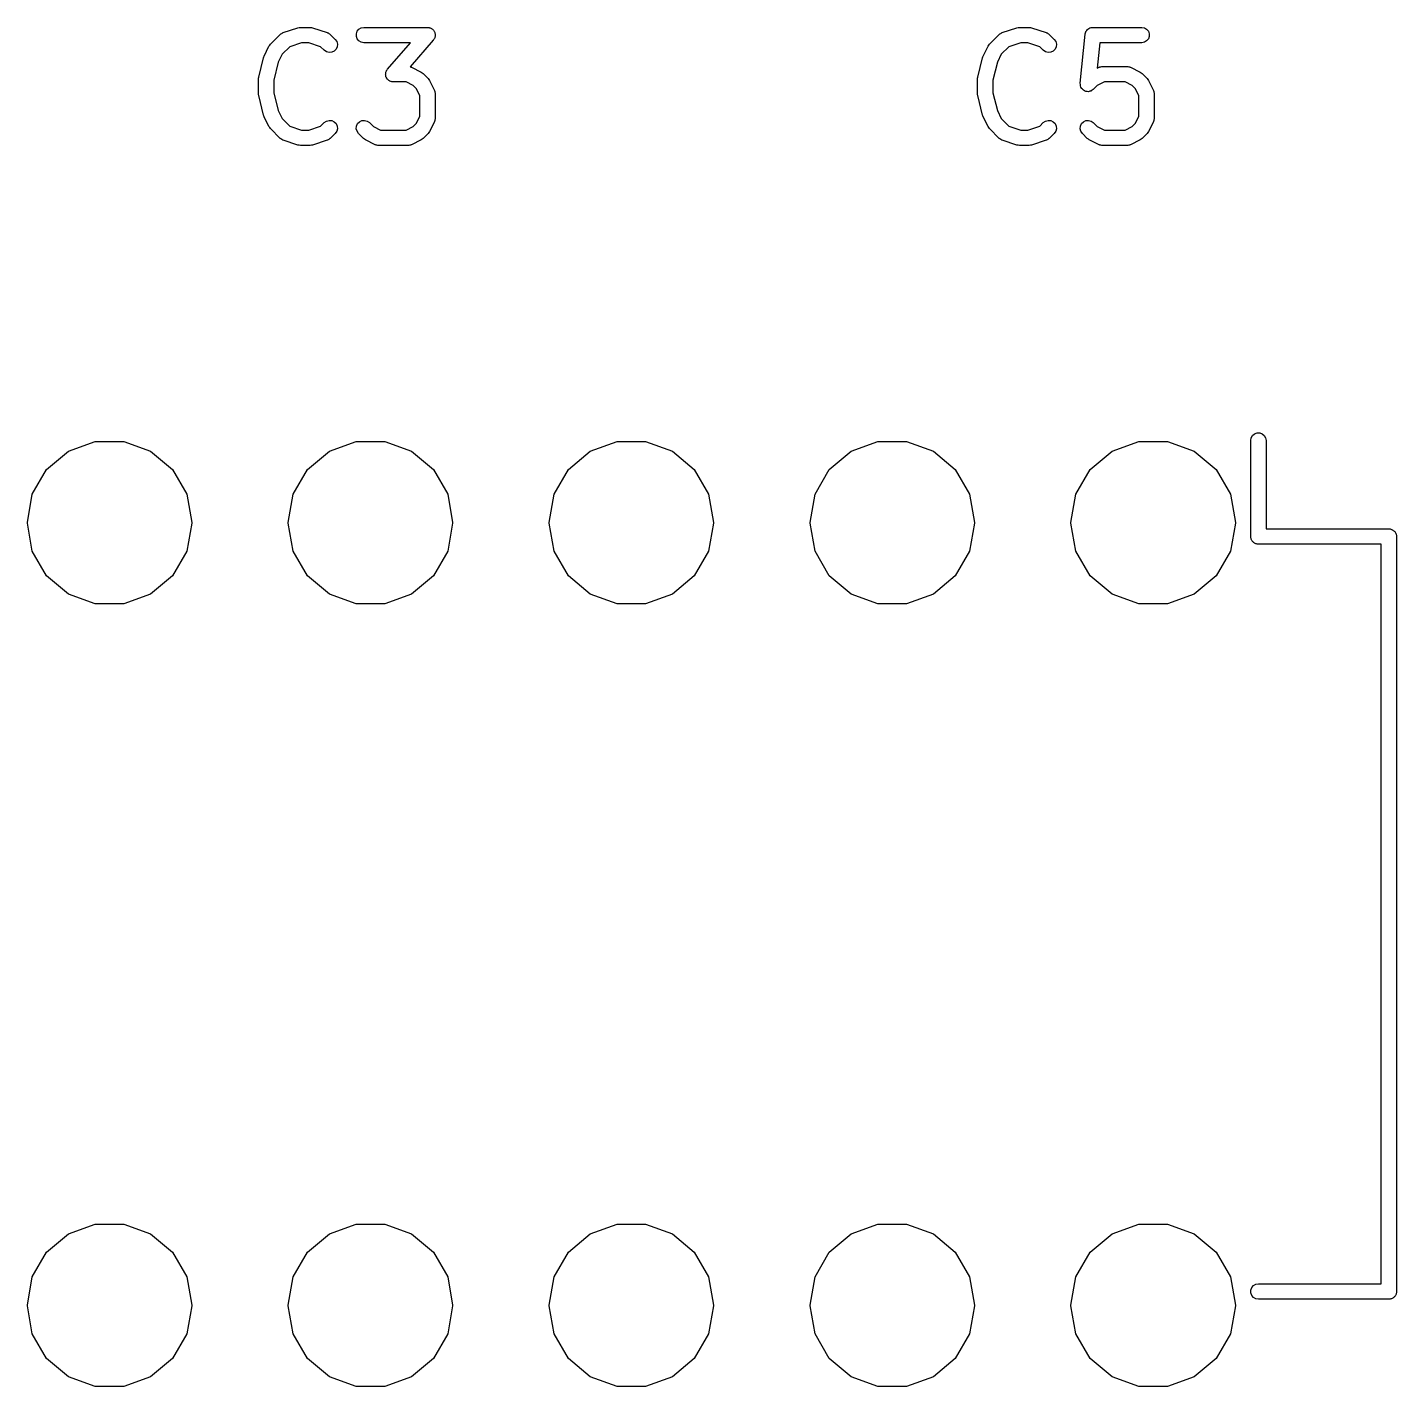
# Model space of a CAD drawing. Extents: x 149.8 to 198.9, y -148.5 to -50.
# Drawn here: x 184.64 to 197.97, y -86.41 to -73.18 of the extents above; entities that cross this region are included whole.
import ezdxf

# ---------------------------------------------------------------- set-up
doc = ezdxf.new("R2010")
doc.units = 0
doc.header["$MEASUREMENT"] = 0
doc.layers.add('BLACK', color=7, linetype='CONTINUOUS')

msp = doc.modelspace()

# ---------------------------------------------------------------- linework, layer by layer
at = {"layer": 'Black'}
for p, q in [((187.131, -73.2288), (187.274, -73.1812)), ((187.274, -73.1812), (187.286, -73.1795)), ((187.286, -73.1795), (187.298, -73.1774)), ((187.298, -73.1774), (187.393, -73.1774)), ((187.393, -73.1774), (187.405, -73.1795)), ((187.405, -73.1795), (187.417, -73.1812)), ((187.417, -73.1812), (187.559, -73.2288)), ((187.891, -73.1819), (187.917, -73.1774)), ((187.917, -73.1774), (188.536, -73.1774)), ((188.536, -73.1774), (188.543, -73.1787)), ((188.543, -73.1787), (188.55, -73.1788)), ((188.55, -73.1788), (188.556, -73.1809)), ((188.556, -73.1809), (188.561, -73.1819)), ((194.131, -73.2288), (194.274, -73.1812)), ((194.274, -73.1812), (194.286, -73.1795)), ((194.286, -73.1795), (194.298, -73.1774)), ((194.298, -73.1774), (194.393, -73.1774)), ((194.393, -73.1774), (194.405, -73.1795)), ((194.405, -73.1795), (194.417, -73.1812)), ((194.417, -73.1812), (194.559, -73.2288)), ((194.986, -73.1819), (194.996, -73.1801)), ((194.996, -73.1801), (195.006, -73.1776)), ((195.006, -73.1776), (195.009, -73.1779)), ((195.009, -73.1779), (195.012, -73.1774)), ((195.012, -73.1774), (195.488, -73.1774)), ((195.488, -73.1774), (195.514, -73.1819)), ((187.006, -73.3422), (187.102, -73.247)), ((187.102, -73.247), (187.105, -73.2445)), ((187.105, -73.2445), (187.108, -73.2413)), ((187.108, -73.2413), (187.116, -73.2371)), ((187.116, -73.2371), (187.123, -73.232)), ((187.123, -73.232), (187.127, -73.2309)), ((187.127, -73.2309), (187.131, -73.2288)), ((187.559, -73.2288), (187.563, -73.2309)), ((187.563, -73.2309), (187.567, -73.232)), ((187.567, -73.232), (187.575, -73.2371)), ((187.575, -73.2371), (187.582, -73.2413)), ((187.582, -73.2413), (187.585, -73.2445)), ((187.585, -73.2445), (187.589, -73.247)), ((187.589, -73.247), (187.636, -73.2946)), ((187.636, -73.2946), (187.651, -73.3159)), ((187.843, -73.2394), (187.852, -73.2149)), ((187.843, -73.2654), (187.843, -73.2394)), ((187.852, -73.2899), (187.843, -73.2654)), ((187.852, -73.2149), (187.868, -73.1949)), ((187.868, -73.3098), (187.852, -73.2899)), ((187.868, -73.1949), (187.891, -73.1819)), ((187.891, -73.3229), (187.868, -73.3098)), ((188.592, -73.3018), (188.365, -73.5618)), ((188.561, -73.1819), (188.568, -73.1856)), ((188.568, -73.1856), (188.575, -73.1882)), ((188.575, -73.1882), (188.579, -73.192)), ((188.579, -73.192), (188.584, -73.1949)), ((188.584, -73.1949), (188.589, -73.2005)), ((188.589, -73.2005), (188.594, -73.2054)), ((188.596, -73.2955), (188.592, -73.3018)), ((188.594, -73.2054), (188.597, -73.2104)), ((188.601, -73.2899), (188.596, -73.2955)), ((188.597, -73.2104), (188.601, -73.2149)), ((188.601, -73.2149), (188.603, -73.2218)), ((188.603, -73.2844), (188.601, -73.2899)), ((188.603, -73.2218), (188.607, -73.2282)), ((188.606, -73.2795), (188.603, -73.2844)), ((188.607, -73.2723), (188.606, -73.2795)), ((188.607, -73.2282), (188.608, -73.2339)), ((188.61, -73.2654), (188.607, -73.2723)), ((188.608, -73.2339), (188.61, -73.2394)), ((188.61, -73.2394), (188.61, -73.2467)), ((188.61, -73.2467), (188.611, -73.2539)), ((188.611, -73.2539), (188.61, -73.2596)), ((188.61, -73.2596), (188.61, -73.2654)), ((194.006, -73.3422), (194.102, -73.247)), ((194.102, -73.247), (194.105, -73.2445)), ((194.105, -73.2445), (194.108, -73.2413)), ((194.108, -73.2413), (194.116, -73.2371)), ((194.116, -73.2371), (194.123, -73.232)), ((194.123, -73.232), (194.127, -73.2309)), ((194.127, -73.2309), (194.131, -73.2288)), ((194.559, -73.2288), (194.563, -73.2309)), ((194.563, -73.2309), (194.567, -73.232)), ((194.567, -73.232), (194.575, -73.2371)), ((194.575, -73.2371), (194.582, -73.2413)), ((194.582, -73.2413), (194.585, -73.2445)), ((194.585, -73.2445), (194.589, -73.247)), ((194.589, -73.247), (194.636, -73.2946)), ((194.636, -73.2946), (194.651, -73.3159)), ((194.89, -73.7211), (194.937, -73.2449)), ((194.937, -73.2449), (194.938, -73.2422)), ((194.938, -73.2394), (194.942, -73.2297)), ((194.938, -73.2422), (194.938, -73.2394)), ((194.942, -73.2297), (194.944, -73.2198)), ((194.944, -73.2198), (194.946, -73.2175)), ((194.946, -73.2175), (194.947, -73.2149)), ((194.947, -73.2149), (194.954, -73.207)), ((194.954, -73.207), (194.96, -73.1987)), ((194.96, -73.1987), (194.962, -73.1971)), ((194.962, -73.1971), (194.964, -73.1949)), ((194.964, -73.1949), (194.973, -73.1898)), ((194.973, -73.1898), (194.981, -73.184)), ((194.981, -73.184), (194.984, -73.1833)), ((194.984, -73.1833), (194.986, -73.1819)), ((195.514, -73.1819), (195.536, -73.1949)), ((195.536, -73.3098), (195.514, -73.3229)), ((195.536, -73.1949), (195.553, -73.2149)), ((195.553, -73.2899), (195.536, -73.3098)), ((195.553, -73.2149), (195.562, -73.2394)), ((195.562, -73.2654), (195.553, -73.2899)), ((195.562, -73.2394), (195.562, -73.2654)), ((186.945, -73.4569), (186.992, -73.3617)), ((186.992, -73.3617), (187, -73.352)), ((187, -73.352), (187.006, -73.3422)), ((187.121, -73.4397), (187.083, -73.5167)), ((187.195, -73.3656), (187.121, -73.4397)), ((187.31, -73.3274), (187.195, -73.3656)), ((187.381, -73.3274), (187.31, -73.3274)), ((187.495, -73.3656), (187.381, -73.3274)), ((187.53, -73.4007), (187.495, -73.3656)), ((187.552, -73.4156), (187.53, -73.4007)), ((187.577, -73.4223), (187.552, -73.4156)), ((187.603, -73.4201), (187.577, -73.4223)), ((187.626, -73.4091), (187.603, -73.4201)), ((187.645, -73.3906), (187.626, -73.4091)), ((187.656, -73.367), (187.645, -73.3906)), ((187.651, -73.3159), (187.658, -73.3411)), ((187.658, -73.3411), (187.656, -73.367)), ((187.917, -73.3274), (187.891, -73.3229)), ((188.37, -73.3274), (187.917, -73.3274)), ((188.146, -73.5839), (188.37, -73.3274)), ((193.945, -73.4569), (193.992, -73.3617)), ((193.992, -73.3617), (194, -73.352)), ((194, -73.352), (194.006, -73.3422)), ((194.121, -73.4397), (194.083, -73.5167)), ((194.195, -73.3656), (194.121, -73.4397)), ((194.31, -73.3274), (194.195, -73.3656)), ((194.381, -73.3274), (194.31, -73.3274)), ((194.495, -73.3656), (194.381, -73.3274)), ((194.53, -73.4007), (194.495, -73.3656)), ((194.552, -73.4156), (194.53, -73.4007)), ((194.577, -73.4223), (194.552, -73.4156)), ((194.603, -73.4201), (194.577, -73.4223)), ((194.626, -73.4091), (194.603, -73.4201)), ((194.645, -73.3906), (194.626, -73.4091)), ((194.656, -73.367), (194.645, -73.3906)), ((194.651, -73.3159), (194.658, -73.3411)), ((194.658, -73.3411), (194.656, -73.367)), ((195.08, -73.3274), (195.055, -73.5756)), ((195.488, -73.3274), (195.08, -73.3274)), ((195.514, -73.3229), (195.488, -73.3274)), ((186.892, -73.6628), (186.939, -73.4723)), ((186.939, -73.4723), (186.942, -73.4648)), ((186.942, -73.4648), (186.945, -73.4569)), ((187.083, -73.5167), (187.039, -73.6902)), ((188.365, -73.5618), (188.371, -73.5629)), ((188.371, -73.5629), (188.375, -73.565)), ((188.375, -73.565), (188.379, -73.5663)), ((188.379, -73.5663), (188.474, -73.6139)), ((193.892, -73.6628), (193.939, -73.4723)), ((193.939, -73.4723), (193.942, -73.4648)), ((193.942, -73.4648), (193.945, -73.4569)), ((194.083, -73.5167), (194.039, -73.6902)), ((195.055, -73.5756), (195.074, -73.5663)), ((195.074, -73.5663), (195.078, -73.565)), ((195.078, -73.565), (195.081, -73.5629)), ((195.081, -73.5629), (195.09, -73.5613)), ((195.09, -73.5613), (195.099, -73.5588)), ((195.099, -73.5588), (195.103, -73.5591)), ((195.103, -73.5591), (195.107, -73.5583)), ((195.107, -73.5583), (195.345, -73.5583)), ((195.345, -73.5583), (195.349, -73.5591)), ((195.349, -73.5591), (195.354, -73.5588)), ((195.354, -73.5588), (195.362, -73.5613)), ((195.362, -73.5613), (195.371, -73.5629)), ((195.371, -73.5629), (195.375, -73.565)), ((195.375, -73.565), (195.379, -73.5663)), ((195.379, -73.5663), (195.474, -73.6139)), ((186.889, -73.681), (186.891, -73.6719)), ((186.889, -73.8238), (186.889, -73.681)), ((186.891, -73.6719), (186.892, -73.6628)), ((187.039, -73.6902), (187.039, -73.8146)), ((188.127, -73.6318), (188.129, -73.6261)), ((188.129, -73.639), (188.127, -73.6318)), ((188.129, -73.6203), (188.131, -73.6134)), ((188.129, -73.6261), (188.129, -73.6203)), ((188.129, -73.6464), (188.129, -73.639)), ((188.13, -73.6518), (188.129, -73.6464)), ((188.131, -73.6575), (188.13, -73.6518)), ((188.131, -73.6134), (188.132, -73.6062)), ((188.135, -73.6639), (188.131, -73.6575)), ((188.132, -73.6062), (188.135, -73.6013)), ((188.135, -73.6013), (188.137, -73.5958)), ((188.137, -73.6708), (188.135, -73.6639)), ((188.137, -73.5958), (188.142, -73.5902)), ((188.141, -73.6753), (188.137, -73.6708)), ((188.144, -73.6803), (188.141, -73.6753)), ((188.142, -73.5902), (188.146, -73.5839)), ((188.149, -73.6852), (188.144, -73.6803)), ((188.154, -73.6908), (188.149, -73.6852)), ((188.159, -73.6937), (188.154, -73.6908)), ((188.164, -73.6975), (188.159, -73.6937)), ((188.17, -73.7001), (188.164, -73.6975)), ((188.177, -73.7038), (188.17, -73.7001)), ((188.182, -73.7048), (188.177, -73.7038)), ((188.188, -73.7069), (188.182, -73.7048)), ((188.195, -73.7071), (188.188, -73.7069)), ((188.202, -73.7083), (188.195, -73.7071)), ((188.328, -73.7083), (188.202, -73.7083)), ((188.396, -73.7426), (188.328, -73.7083)), ((188.474, -73.6139), (188.484, -73.621)), ((188.484, -73.621), (188.494, -73.6279)), ((188.494, -73.6279), (188.541, -73.6755)), ((188.541, -73.6755), (188.548, -73.6854)), ((188.548, -73.6854), (188.555, -73.695)), ((188.555, -73.695), (188.603, -73.7903)), ((193.889, -73.681), (193.891, -73.6719)), ((193.889, -73.8238), (193.889, -73.681)), ((193.891, -73.6719), (193.892, -73.6628)), ((194.039, -73.6902), (194.039, -73.8146)), ((195.125, -73.7083), (195.056, -73.7426)), ((195.328, -73.7083), (195.125, -73.7083)), ((195.396, -73.7426), (195.328, -73.7083)), ((195.474, -73.6139), (195.484, -73.621)), ((195.484, -73.621), (195.494, -73.6279)), ((195.494, -73.6279), (195.541, -73.6755)), ((195.541, -73.6755), (195.548, -73.6854)), ((195.548, -73.6854), (195.555, -73.695)), ((195.555, -73.695), (195.603, -73.7903)), ((186.891, -73.8328), (186.889, -73.8238)), ((186.892, -73.842), (186.891, -73.8328)), ((186.939, -74.0325), (186.892, -73.842)), ((187.039, -73.8146), (187.083, -73.9881)), ((188.426, -73.773), (188.396, -73.7426)), ((188.461, -73.8415), (188.426, -73.773)), ((188.461, -74.0442), (188.461, -73.8415)), ((188.603, -73.7903), (188.604, -73.7944)), ((188.604, -73.7944), (188.606, -73.7982)), ((188.606, -73.7982), (188.608, -73.8068)), ((188.608, -73.8068), (188.61, -73.8152)), ((188.61, -73.8152), (188.61, -73.8195)), ((188.61, -73.8195), (188.611, -73.8238)), ((188.611, -73.8238), (188.611, -74.0619)), ((193.891, -73.8328), (193.889, -73.8238)), ((193.892, -73.842), (193.891, -73.8328)), ((193.939, -74.0325), (193.892, -73.842)), ((194.039, -73.8146), (194.083, -73.9881)), ((194.89, -73.7216), (194.89, -73.7211)), ((194.89, -73.722), (194.89, -73.7216)), ((194.891, -73.7345), (194.89, -73.722)), ((194.892, -73.7471), (194.891, -73.7345)), ((194.892, -73.7475), (194.892, -73.7471)), ((194.892, -73.748), (194.892, -73.7475)), ((194.897, -73.7594), (194.892, -73.748)), ((194.902, -73.7708), (194.897, -73.7594)), ((194.903, -73.7712), (194.902, -73.7708)), ((194.903, -73.7716), (194.903, -73.7712)), ((194.912, -73.7805), (194.903, -73.7716)), ((194.921, -73.7895), (194.912, -73.7805)), ((194.921, -73.7897), (194.921, -73.7895)), ((194.921, -73.79), (194.921, -73.7897)), ((194.933, -73.7953), (194.921, -73.79)), ((194.944, -73.8008), (194.933, -73.7953)), ((194.945, -73.801), (194.944, -73.8008)), ((194.944, -73.8008), (194.944, -73.8008)), ((194.957, -73.8021), (194.945, -73.801)), ((194.97, -73.8034), (194.957, -73.8021)), ((194.971, -73.8033), (194.97, -73.8032)), ((194.97, -73.8032), (194.97, -73.8034)), ((194.983, -73.8), (194.971, -73.8033)), ((194.995, -73.7969), (194.983, -73.8)), ((194.996, -73.7967), (194.995, -73.7969)), ((195.006, -73.7893), (194.996, -73.7965)), ((194.996, -73.7965), (194.996, -73.7967)), ((195.017, -73.7823), (195.006, -73.7893)), ((195.056, -73.7426), (195.017, -73.7816)), ((195.017, -73.7816), (195.017, -73.7819)), ((195.017, -73.7819), (195.017, -73.7823)), ((195.426, -73.773), (195.396, -73.7426)), ((195.461, -73.8415), (195.426, -73.773)), ((195.461, -74.0442), (195.461, -73.8415)), ((195.603, -73.7903), (195.604, -73.7944)), ((195.604, -73.7944), (195.606, -73.7982)), ((195.606, -73.7982), (195.608, -73.8068)), ((195.608, -73.8068), (195.61, -73.8152)), ((195.61, -73.8152), (195.61, -73.8195)), ((195.61, -73.8195), (195.611, -73.8238)), ((195.611, -73.8238), (195.611, -74.0619)), ((186.942, -74.04), (186.939, -74.0325)), ((186.945, -74.0478), (186.942, -74.04)), ((186.992, -74.1431), (186.945, -74.0478)), ((187.083, -73.9881), (187.121, -74.0651)), ((187.121, -74.0651), (187.195, -74.1392)), ((187.495, -74.1392), (187.53, -74.1041)), ((187.53, -74.1041), (187.552, -74.0892)), ((187.552, -74.0892), (187.577, -74.0824)), ((187.577, -74.0824), (187.603, -74.0847)), ((187.603, -74.0847), (187.626, -74.0957)), ((187.626, -74.0957), (187.645, -74.1141)), ((187.645, -74.1141), (187.656, -74.1377)), ((187.844, -74.1377), (187.855, -74.1141)), ((187.855, -74.1141), (187.874, -74.0957)), ((187.874, -74.0957), (187.897, -74.0847)), ((187.897, -74.0847), (187.923, -74.0824)), ((187.923, -74.0824), (187.948, -74.0892)), ((187.948, -74.0892), (187.97, -74.1041)), ((187.97, -74.1041), (188.009, -74.1431)), ((188.396, -74.1431), (188.426, -74.1127)), ((188.426, -74.1127), (188.461, -74.0442)), ((188.603, -74.0954), (188.555, -74.1907)), ((188.604, -74.0913), (188.603, -74.0954)), ((188.606, -74.0876), (188.604, -74.0913)), ((188.608, -74.0789), (188.606, -74.0876)), ((188.61, -74.0705), (188.608, -74.0789)), ((188.611, -74.0619), (188.61, -74.0662)), ((188.61, -74.0662), (188.61, -74.0705)), ((193.942, -74.04), (193.939, -74.0325)), ((193.945, -74.0478), (193.942, -74.04)), ((193.992, -74.1431), (193.945, -74.0478)), ((194.083, -73.9881), (194.121, -74.0651)), ((194.121, -74.0651), (194.195, -74.1392)), ((194.495, -74.1392), (194.53, -74.1041)), ((194.53, -74.1041), (194.552, -74.0892)), ((194.552, -74.0892), (194.577, -74.0824)), ((194.577, -74.0824), (194.603, -74.0847)), ((194.603, -74.0847), (194.626, -74.0957)), ((194.626, -74.0957), (194.645, -74.1141)), ((194.645, -74.1141), (194.656, -74.1377)), ((194.892, -74.1377), (194.903, -74.1141)), ((194.903, -74.1141), (194.921, -74.0957)), ((194.921, -74.0957), (194.945, -74.0847)), ((194.945, -74.0847), (194.971, -74.0824)), ((194.971, -74.0824), (194.996, -74.0892)), ((194.996, -74.0892), (195.017, -74.1041)), ((195.017, -74.1041), (195.056, -74.1431)), ((195.396, -74.1431), (195.426, -74.1127)), ((195.426, -74.1127), (195.461, -74.0442)), ((195.603, -74.0954), (195.555, -74.1907)), ((195.604, -74.0913), (195.603, -74.0954)), ((195.606, -74.0876), (195.604, -74.0913)), ((195.608, -74.0789), (195.606, -74.0876)), ((195.61, -74.0705), (195.608, -74.0789)), ((195.611, -74.0619), (195.61, -74.0662)), ((195.61, -74.0662), (195.61, -74.0705)), ((187, -74.1527), (186.992, -74.1431)), ((187.006, -74.1626), (187, -74.1527)), ((187.102, -74.2578), (187.006, -74.1626)), ((187.195, -74.1392), (187.31, -74.1774)), ((187.31, -74.1774), (187.381, -74.1774)), ((187.381, -74.1774), (187.495, -74.1392)), ((187.636, -74.2102), (187.589, -74.2578)), ((187.651, -74.1888), (187.636, -74.2102)), ((187.658, -74.1637), (187.651, -74.1888)), ((187.656, -74.1377), (187.658, -74.1637)), ((187.842, -74.1637), (187.844, -74.1377)), ((187.849, -74.1888), (187.842, -74.1637)), ((187.864, -74.2102), (187.849, -74.1888)), ((187.911, -74.2578), (187.864, -74.2102)), ((188.009, -74.1431), (188.077, -74.1774)), ((188.077, -74.1774), (188.328, -74.1774)), ((188.328, -74.1774), (188.396, -74.1431)), ((188.541, -74.2102), (188.494, -74.2578)), ((188.548, -74.2003), (188.541, -74.2102)), ((188.555, -74.1907), (188.548, -74.2003)), ((194, -74.1527), (193.992, -74.1431)), ((194.006, -74.1626), (194, -74.1527)), ((194.102, -74.2578), (194.006, -74.1626)), ((194.195, -74.1392), (194.31, -74.1774)), ((194.31, -74.1774), (194.381, -74.1774)), ((194.381, -74.1774), (194.495, -74.1392)), ((194.636, -74.2102), (194.589, -74.2578)), ((194.651, -74.1888), (194.636, -74.2102)), ((194.658, -74.1637), (194.651, -74.1888)), ((194.656, -74.1377), (194.658, -74.1637)), ((194.89, -74.1637), (194.892, -74.1377)), ((194.896, -74.1888), (194.89, -74.1637)), ((194.911, -74.2102), (194.896, -74.1888)), ((194.959, -74.2578), (194.911, -74.2102)), ((195.056, -74.1431), (195.125, -74.1774)), ((195.125, -74.1774), (195.328, -74.1774)), ((195.328, -74.1774), (195.396, -74.1431)), ((195.541, -74.2102), (195.494, -74.2578)), ((195.548, -74.2003), (195.541, -74.2102)), ((195.555, -74.1907), (195.548, -74.2003)), ((187.105, -74.2603), (187.102, -74.2578)), ((187.108, -74.2635), (187.105, -74.2603)), ((187.116, -74.2677), (187.108, -74.2635)), ((187.123, -74.2727), (187.116, -74.2677)), ((187.127, -74.2739), (187.123, -74.2727)), ((187.131, -74.2759), (187.127, -74.2739)), ((187.274, -74.3235), (187.131, -74.2759)), ((187.286, -74.3253), (187.274, -74.3235)), ((187.298, -74.3274), (187.286, -74.3253)), ((187.393, -74.3274), (187.298, -74.3274)), ((187.405, -74.3253), (187.393, -74.3274)), ((187.417, -74.3235), (187.405, -74.3253)), ((187.559, -74.2759), (187.417, -74.3235)), ((187.563, -74.2739), (187.559, -74.2759)), ((187.567, -74.2727), (187.563, -74.2739)), ((187.575, -74.2677), (187.567, -74.2727)), ((187.582, -74.2635), (187.575, -74.2677)), ((187.585, -74.2603), (187.582, -74.2635)), ((187.589, -74.2578), (187.585, -74.2603)), ((187.921, -74.2647), (187.911, -74.2578)), ((187.931, -74.2718), (187.921, -74.2647)), ((188.026, -74.3195), (187.931, -74.2718)), ((188.03, -74.3207), (188.026, -74.3195)), ((188.034, -74.3229), (188.03, -74.3207)), ((188.043, -74.3244), (188.034, -74.3229)), ((188.051, -74.3269), (188.043, -74.3244)), ((188.055, -74.3266), (188.051, -74.3269)), ((188.06, -74.3274), (188.055, -74.3266)), ((188.345, -74.3274), (188.06, -74.3274)), ((188.349, -74.3266), (188.345, -74.3274)), ((188.354, -74.3269), (188.349, -74.3266)), ((188.362, -74.3244), (188.354, -74.3269)), ((188.371, -74.3229), (188.362, -74.3244)), ((188.375, -74.3207), (188.371, -74.3229)), ((188.379, -74.3195), (188.375, -74.3207)), ((188.474, -74.2718), (188.379, -74.3195)), ((188.484, -74.2647), (188.474, -74.2718)), ((188.494, -74.2578), (188.484, -74.2647)), ((194.105, -74.2603), (194.102, -74.2578)), ((194.108, -74.2635), (194.105, -74.2603)), ((194.116, -74.2677), (194.108, -74.2635)), ((194.123, -74.2727), (194.116, -74.2677)), ((194.127, -74.2739), (194.123, -74.2727)), ((194.131, -74.2759), (194.127, -74.2739)), ((194.274, -74.3235), (194.131, -74.2759)), ((194.286, -74.3253), (194.274, -74.3235)), ((194.298, -74.3274), (194.286, -74.3253)), ((194.393, -74.3274), (194.298, -74.3274)), ((194.405, -74.3253), (194.393, -74.3274)), ((194.417, -74.3235), (194.405, -74.3253)), ((194.559, -74.2759), (194.417, -74.3235)), ((194.563, -74.2739), (194.559, -74.2759)), ((194.567, -74.2727), (194.563, -74.2739)), ((194.575, -74.2677), (194.567, -74.2727)), ((194.582, -74.2635), (194.575, -74.2677)), ((194.585, -74.2603), (194.582, -74.2635)), ((194.589, -74.2578), (194.585, -74.2603)), ((194.969, -74.2647), (194.959, -74.2578)), ((194.978, -74.2718), (194.969, -74.2647)), ((195.074, -74.3195), (194.978, -74.2718)), ((195.078, -74.3207), (195.074, -74.3195)), ((195.081, -74.3229), (195.078, -74.3207)), ((195.09, -74.3244), (195.081, -74.3229)), ((195.099, -74.3269), (195.09, -74.3244)), ((195.103, -74.3266), (195.099, -74.3269)), ((195.107, -74.3274), (195.103, -74.3266)), ((195.345, -74.3274), (195.107, -74.3274)), ((195.349, -74.3266), (195.345, -74.3274)), ((195.354, -74.3269), (195.349, -74.3266)), ((195.362, -74.3244), (195.354, -74.3269)), ((195.371, -74.3229), (195.362, -74.3244)), ((195.375, -74.3207), (195.371, -74.3229)), ((195.379, -74.3195), (195.375, -74.3207)), ((195.474, -74.2718), (195.379, -74.3195)), ((195.484, -74.2647), (195.474, -74.2718)), ((195.494, -74.2578), (195.484, -74.2647)), ((196.55, -77.2), (196.555, -77.1743)), ((196.555, -77.1743), (196.568, -77.1518)), ((196.568, -77.1518), (196.587, -77.135)), ((196.587, -77.135), (196.612, -77.1261)), ((196.612, -77.1261), (196.638, -77.1261)), ((196.638, -77.1261), (196.662, -77.135)), ((196.662, -77.135), (196.682, -77.1518)), ((196.682, -77.1518), (196.695, -77.1743)), ((196.695, -77.1743), (196.7, -77.2)), ((184.827, -77.4827), (185.04, -77.3041)), ((185.04, -77.3041), (185.301, -77.2091)), ((185.301, -77.2091), (185.579, -77.2091)), ((185.579, -77.2091), (185.84, -77.3041)), ((185.84, -77.3041), (186.053, -77.4827)), ((187.367, -77.4827), (187.58, -77.3041)), ((187.58, -77.3041), (187.841, -77.2091)), ((187.841, -77.2091), (188.119, -77.2091)), ((188.119, -77.2091), (188.38, -77.3041)), ((188.38, -77.3041), (188.593, -77.4827)), ((189.907, -77.4827), (190.12, -77.3041)), ((190.12, -77.3041), (190.381, -77.2091)), ((190.381, -77.2091), (190.659, -77.2091)), ((190.659, -77.2091), (190.92, -77.3041)), ((190.92, -77.3041), (191.133, -77.4827)), ((192.447, -77.4827), (192.66, -77.3041)), ((192.66, -77.3041), (192.921, -77.2091)), ((192.921, -77.2091), (193.199, -77.2091)), ((193.199, -77.2091), (193.46, -77.3041)), ((193.46, -77.3041), (193.673, -77.4827)), ((194.987, -77.4827), (195.2, -77.3041)), ((195.2, -77.3041), (195.461, -77.2091)), ((195.461, -77.2091), (195.739, -77.2091)), ((195.739, -77.2091), (196, -77.3041)), ((196, -77.3041), (196.213, -77.4827)), ((196.55, -78.135), (196.55, -77.2)), ((196.7, -77.2), (196.7, -78.06)), ((184.688, -77.7233), (184.827, -77.4827)), ((186.053, -77.4827), (186.192, -77.7233)), ((187.228, -77.7233), (187.367, -77.4827)), ((188.593, -77.4827), (188.732, -77.7233)), ((189.768, -77.7233), (189.907, -77.4827)), ((191.133, -77.4827), (191.272, -77.7233)), ((192.308, -77.7233), (192.447, -77.4827)), ((193.673, -77.4827), (193.812, -77.7233)), ((194.848, -77.7233), (194.987, -77.4827)), ((196.213, -77.4827), (196.352, -77.7233)), ((184.64, -77.9969), (184.688, -77.7233)), ((186.192, -77.7233), (186.24, -77.9969)), ((187.18, -77.9969), (187.228, -77.7233)), ((188.732, -77.7233), (188.78, -77.9969)), ((189.72, -77.9969), (189.768, -77.7233)), ((191.272, -77.7233), (191.32, -77.9969)), ((192.26, -77.9969), (192.308, -77.7233)), ((193.812, -77.7233), (193.86, -77.9969)), ((194.8, -77.9969), (194.848, -77.7233)), ((196.352, -77.7233), (196.4, -77.9969)), ((184.64, -78.0031), (184.64, -77.9969)), ((184.688, -78.2767), (184.64, -78.0031)), ((186.24, -78.0031), (186.192, -78.2767)), ((186.24, -77.9969), (186.24, -78.0031)), ((187.18, -78.0031), (187.18, -77.9969)), ((187.228, -78.2767), (187.18, -78.0031)), ((188.78, -78.0031), (188.732, -78.2767)), ((188.78, -77.9969), (188.78, -78.0031)), ((189.72, -78.0031), (189.72, -77.9969)), ((189.768, -78.2767), (189.72, -78.0031)), ((191.32, -78.0031), (191.272, -78.2767)), ((191.32, -77.9969), (191.32, -78.0031)), ((192.26, -78.0031), (192.26, -77.9969)), ((192.308, -78.2767), (192.26, -78.0031)), ((193.86, -78.0031), (193.812, -78.2767)), ((193.86, -77.9969), (193.86, -78.0031)), ((194.8, -78.0031), (194.8, -77.9969)), ((194.848, -78.2767), (194.8, -78.0031)), ((196.4, -78.0031), (196.352, -78.2767)), ((196.4, -77.9969), (196.4, -78.0031)), ((196.7, -78.06), (197.895, -78.06)), ((197.895, -78.06), (197.901, -78.0611)), ((197.901, -78.0611), (197.908, -78.0611)), ((197.908, -78.0611), (197.914, -78.0634)), ((197.914, -78.0634), (197.921, -78.0645)), ((197.921, -78.0645), (197.926, -78.0678)), ((197.926, -78.0678), (197.933, -78.07)), ((197.933, -78.07), (197.938, -78.0743)), ((197.938, -78.0743), (197.943, -78.0775)), ((197.943, -78.0775), (197.947, -78.0826)), ((197.947, -78.0826), (197.952, -78.0868)), ((197.952, -78.0868), (197.956, -78.0925)), ((197.956, -78.0925), (197.96, -78.0975)), ((197.96, -78.0975), (197.962, -78.1037)), ((197.962, -78.1037), (197.965, -78.1093)), ((197.965, -78.1093), (197.967, -78.1158)), ((196.551, -78.1415), (196.55, -78.135)), ((196.551, -78.148), (196.551, -78.1415)), ((196.553, -78.1542), (196.551, -78.148)), ((196.555, -78.1607), (196.553, -78.1542)), ((196.558, -78.1663), (196.555, -78.1607)), ((196.56, -78.1725), (196.558, -78.1663)), ((196.564, -78.1775), (196.56, -78.1725)), ((196.568, -78.1832), (196.564, -78.1775)), ((196.573, -78.1874), (196.568, -78.1832)), ((196.577, -78.1925), (196.573, -78.1874)), ((196.582, -78.1957), (196.577, -78.1925)), ((196.587, -78.2), (196.582, -78.1957)), ((196.594, -78.2022), (196.587, -78.2)), ((196.599, -78.2055), (196.594, -78.2022)), ((196.606, -78.2066), (196.599, -78.2055)), ((196.612, -78.2089), (196.606, -78.2066)), ((196.619, -78.2089), (196.612, -78.2089)), ((196.625, -78.21), (196.619, -78.2089)), ((197.82, -78.21), (196.625, -78.21)), ((197.82, -85.41), (197.82, -78.21)), ((197.967, -78.1158), (197.969, -78.122)), ((197.969, -78.122), (197.969, -78.1285)), ((197.969, -78.1285), (197.97, -78.135)), ((197.97, -78.135), (197.97, -85.485)), ((184.827, -78.5173), (184.688, -78.2767)), ((186.192, -78.2767), (186.053, -78.5173)), ((187.367, -78.5173), (187.228, -78.2767)), ((188.732, -78.2767), (188.593, -78.5173)), ((189.907, -78.5173), (189.768, -78.2767)), ((191.272, -78.2767), (191.133, -78.5173)), ((192.447, -78.5173), (192.308, -78.2767)), ((193.812, -78.2767), (193.673, -78.5173)), ((194.987, -78.5173), (194.848, -78.2767)), ((196.352, -78.2767), (196.213, -78.5173)), ((185.04, -78.6959), (184.827, -78.5173)), ((186.053, -78.5173), (185.84, -78.6959)), ((187.58, -78.6959), (187.367, -78.5173)), ((188.593, -78.5173), (188.38, -78.6959)), ((190.12, -78.6959), (189.907, -78.5173)), ((191.133, -78.5173), (190.92, -78.6959)), ((192.66, -78.6959), (192.447, -78.5173)), ((193.673, -78.5173), (193.46, -78.6959)), ((195.2, -78.6959), (194.987, -78.5173)), ((196.213, -78.5173), (196, -78.6959)), ((185.301, -78.7909), (185.04, -78.6959)), ((185.84, -78.6959), (185.579, -78.7909)), ((187.841, -78.7909), (187.58, -78.6959)), ((188.38, -78.6959), (188.119, -78.7909)), ((190.381, -78.7909), (190.12, -78.6959)), ((190.92, -78.6959), (190.659, -78.7909)), ((192.921, -78.7909), (192.66, -78.6959)), ((193.46, -78.6959), (193.199, -78.7909)), ((195.461, -78.7909), (195.2, -78.6959)), ((196, -78.6959), (195.739, -78.7909)), ((185.579, -78.7909), (185.301, -78.7909)), ((188.119, -78.7909), (187.841, -78.7909)), ((190.659, -78.7909), (190.381, -78.7909)), ((193.199, -78.7909), (192.921, -78.7909)), ((195.739, -78.7909), (195.461, -78.7909)), ((185.04, -84.9241), (185.301, -84.8291)), ((185.301, -84.8291), (185.579, -84.8291)), ((185.579, -84.8291), (185.84, -84.9241)), ((187.58, -84.9241), (187.841, -84.8291)), ((187.841, -84.8291), (188.119, -84.8291)), ((188.119, -84.8291), (188.38, -84.9241)), ((190.12, -84.9241), (190.381, -84.8291)), ((190.381, -84.8291), (190.659, -84.8291)), ((190.659, -84.8291), (190.92, -84.9241)), ((192.66, -84.9241), (192.921, -84.8291)), ((192.921, -84.8291), (193.199, -84.8291)), ((193.199, -84.8291), (193.46, -84.9241)), ((195.2, -84.9241), (195.461, -84.8291)), ((195.461, -84.8291), (195.739, -84.8291)), ((195.739, -84.8291), (196, -84.9241)), ((184.827, -85.1027), (185.04, -84.9241)), ((185.84, -84.9241), (186.053, -85.1027)), ((187.367, -85.1027), (187.58, -84.9241)), ((188.38, -84.9241), (188.593, -85.1027)), ((189.907, -85.1027), (190.12, -84.9241)), ((190.92, -84.9241), (191.133, -85.1027)), ((192.447, -85.1027), (192.66, -84.9241)), ((193.46, -84.9241), (193.673, -85.1027)), ((194.987, -85.1027), (195.2, -84.9241)), ((196, -84.9241), (196.213, -85.1027)), ((184.688, -85.3433), (184.827, -85.1027)), ((186.053, -85.1027), (186.192, -85.3433)), ((187.228, -85.3433), (187.367, -85.1027)), ((188.593, -85.1027), (188.732, -85.3433)), ((189.768, -85.3433), (189.907, -85.1027)), ((191.133, -85.1027), (191.272, -85.3433)), ((192.308, -85.3433), (192.447, -85.1027)), ((193.673, -85.1027), (193.812, -85.3433)), ((194.848, -85.3433), (194.987, -85.1027)), ((196.213, -85.1027), (196.352, -85.3433)), ((184.64, -85.6169), (184.688, -85.3433)), ((186.192, -85.3433), (186.24, -85.6169)), ((187.18, -85.6169), (187.228, -85.3433)), ((188.732, -85.3433), (188.78, -85.6169)), ((189.72, -85.6169), (189.768, -85.3433)), ((191.272, -85.3433), (191.32, -85.6169)), ((192.26, -85.6169), (192.308, -85.3433)), ((193.812, -85.3433), (193.86, -85.6169)), ((194.8, -85.6169), (194.848, -85.3433)), ((196.352, -85.3433), (196.4, -85.6169)), ((196.56, -85.4475), (196.577, -85.4275)), ((196.577, -85.4275), (196.599, -85.4145)), ((196.599, -85.4145), (196.625, -85.41)), ((196.625, -85.41), (197.82, -85.41)), ((196.551, -85.472), (196.56, -85.4475)), ((196.551, -85.498), (196.551, -85.472)), ((196.56, -85.5225), (196.551, -85.498)), ((196.577, -85.5425), (196.56, -85.5225)), ((196.599, -85.5555), (196.577, -85.5425)), ((196.625, -85.56), (196.599, -85.5555)), ((197.895, -85.56), (196.625, -85.56)), ((197.901, -85.5589), (197.895, -85.56)), ((197.908, -85.5589), (197.901, -85.5589)), ((197.914, -85.5566), (197.908, -85.5589)), ((197.921, -85.5555), (197.914, -85.5566)), ((197.926, -85.5522), (197.921, -85.5555)), ((197.933, -85.55), (197.926, -85.5522)), ((197.938, -85.5457), (197.933, -85.55)), ((197.943, -85.5425), (197.938, -85.5457)), ((197.947, -85.5374), (197.943, -85.5425)), ((197.952, -85.5332), (197.947, -85.5374)), ((197.956, -85.5275), (197.952, -85.5332)), ((197.96, -85.5225), (197.956, -85.5275)), ((197.962, -85.5163), (197.96, -85.5225)), ((197.965, -85.5107), (197.962, -85.5163)), ((197.967, -85.5042), (197.965, -85.5107)), ((197.969, -85.498), (197.967, -85.5042)), ((197.97, -85.485), (197.969, -85.4915)), ((197.969, -85.4915), (197.969, -85.498)), ((184.64, -85.6231), (184.64, -85.6169)), ((184.688, -85.8967), (184.64, -85.6231)), ((186.24, -85.6231), (186.192, -85.8967)), ((186.24, -85.6169), (186.24, -85.6231)), ((187.18, -85.6231), (187.18, -85.6169)), ((187.228, -85.8967), (187.18, -85.6231)), ((188.78, -85.6231), (188.732, -85.8967)), ((188.78, -85.6169), (188.78, -85.6231)), ((189.72, -85.6231), (189.72, -85.6169)), ((189.768, -85.8967), (189.72, -85.6231)), ((191.32, -85.6231), (191.272, -85.8967)), ((191.32, -85.6169), (191.32, -85.6231)), ((192.26, -85.6231), (192.26, -85.6169)), ((192.308, -85.8967), (192.26, -85.6231)), ((193.86, -85.6231), (193.812, -85.8967)), ((193.86, -85.6169), (193.86, -85.6231)), ((194.8, -85.6231), (194.8, -85.6169)), ((194.848, -85.8967), (194.8, -85.6231)), ((196.4, -85.6231), (196.352, -85.8967)), ((196.4, -85.6169), (196.4, -85.6231)), ((184.827, -86.1373), (184.688, -85.8967)), ((186.192, -85.8967), (186.053, -86.1373)), ((187.367, -86.1373), (187.228, -85.8967)), ((188.732, -85.8967), (188.593, -86.1373)), ((189.907, -86.1373), (189.768, -85.8967)), ((191.272, -85.8967), (191.133, -86.1373)), ((192.447, -86.1373), (192.308, -85.8967)), ((193.812, -85.8967), (193.673, -86.1373)), ((194.987, -86.1373), (194.848, -85.8967)), ((196.352, -85.8967), (196.213, -86.1373)), ((185.04, -86.3159), (184.827, -86.1373)), ((186.053, -86.1373), (185.84, -86.3159)), ((187.58, -86.3159), (187.367, -86.1373)), ((188.593, -86.1373), (188.38, -86.3159)), ((190.12, -86.3159), (189.907, -86.1373)), ((191.133, -86.1373), (190.92, -86.3159)), ((192.66, -86.3159), (192.447, -86.1373)), ((193.673, -86.1373), (193.46, -86.3159)), ((195.2, -86.3159), (194.987, -86.1373)), ((196.213, -86.1373), (196, -86.3159)), ((185.301, -86.4109), (185.04, -86.3159)), ((185.84, -86.3159), (185.579, -86.4109)), ((187.841, -86.4109), (187.58, -86.3159)), ((188.38, -86.3159), (188.119, -86.4109)), ((190.381, -86.4109), (190.12, -86.3159)), ((190.92, -86.3159), (190.659, -86.4109)), ((192.921, -86.4109), (192.66, -86.3159)), ((193.46, -86.3159), (193.199, -86.4109)), ((195.461, -86.4109), (195.2, -86.3159)), ((196, -86.3159), (195.739, -86.4109)), ((185.579, -86.4109), (185.301, -86.4109)), ((188.119, -86.4109), (187.841, -86.4109)), ((190.659, -86.4109), (190.381, -86.4109)), ((193.199, -86.4109), (192.921, -86.4109)), ((195.739, -86.4109), (195.461, -86.4109))]:
    msp.add_line(p, q, dxfattribs=at)

doc.saveas('drawing.dxf')
